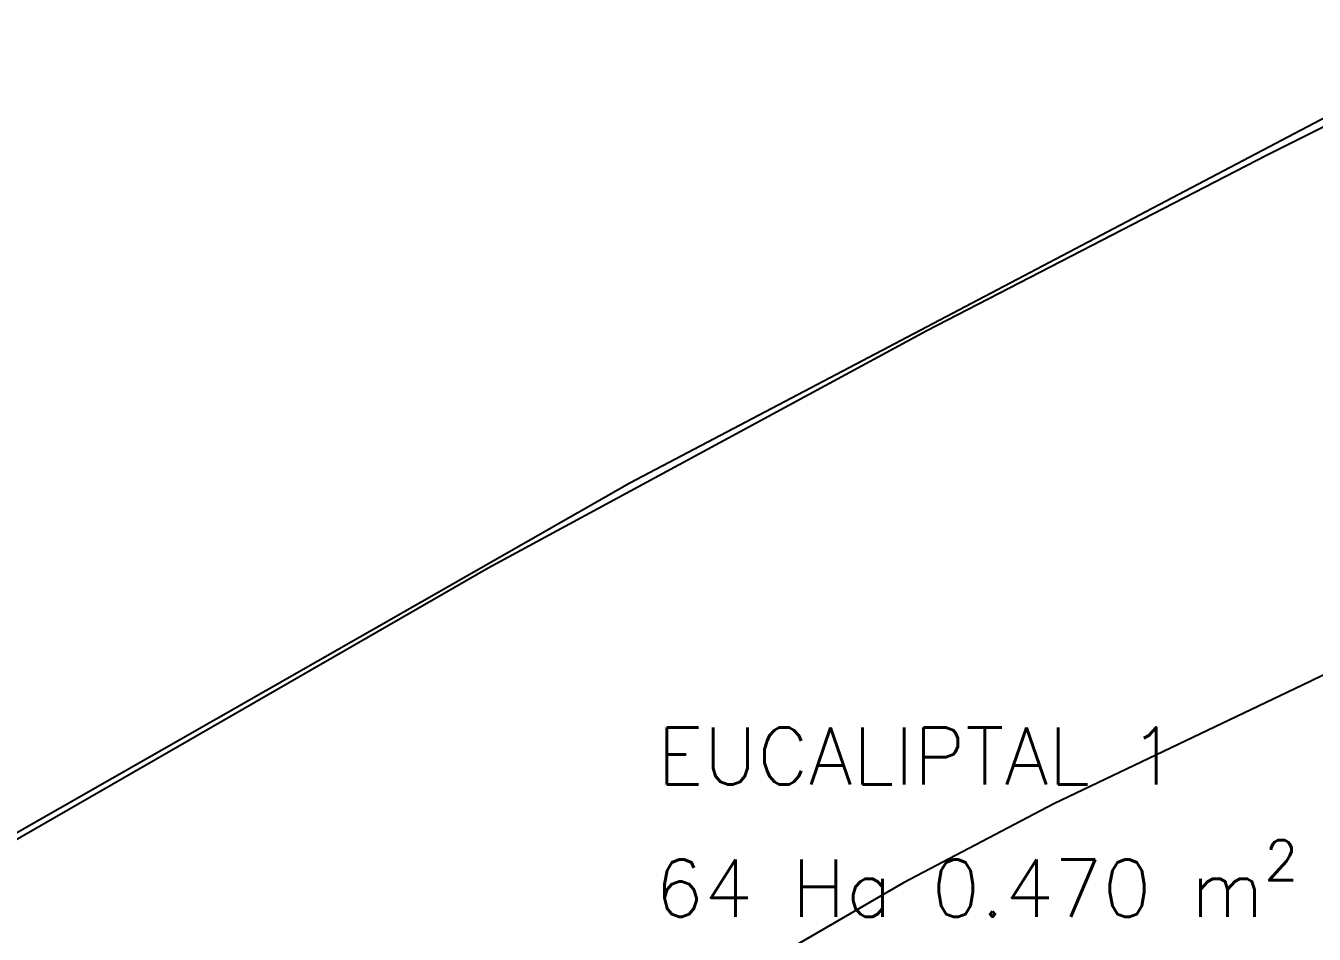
# Model space of a CAD drawing. Header units: inches. Extents: x 653559 to 669309, y 7245317 to 7256454.
# Drawn here: x 656649 to 657439, y 7246593 to 7247150 of the extents above; entities that cross this region are included whole.
import ezdxf

# ---------------------------------------------------------------- set-up
doc = ezdxf.new("R2010")
doc.units = ezdxf.units.IN
doc.header["$MEASUREMENT"] = 0
for name, color, linetype in [('Agricola', 3, 'Continuous'), ('Alambrados', 7, 'Continuous'), ('Caminos', 1, 'Continuous'), ('Nombre Potreros', 252, 'Continuous')]:
    doc.layers.add(name, color=color, linetype=linetype)
doc.styles.add('ROMANS', font='romans.shx', dxfattribs={"height": 150})

msp = doc.modelspace()

# ---------------------------------------------------------------- linework, layer by layer
at = {"layer": 'Agricola', "transparency": 33554613}
msp.add_lwpolyline([(656137.11, 7246094.9), (656654.24, 7246335.4), (656705.04, 7246357.89), (656706.29, 7246361.09), (656707.01, 7246364.45), (656707.19, 7246367.88), (656706.83, 7246371.29), (656705.93, 7246374.61), (656704.51, 7246377.74), (656542.32, 7246597.34), (657019.14, 7246869.31), (657537.35, 7247142.01), (657539.99, 7247145.11), (657542.07, 7247148.62), (657543.51, 7247152.43)], dxfattribs=at)
at = {"layer": 'Alambrados', "transparency": 33554613}
msp.add_lwpolyline([(657615.23, 7247173.46), (657409.28, 7247069.95), (657201.17, 7246962.64), (656932.18, 7246817.01), (656551.61, 7246597.94), (656723.9, 7246366.16)], dxfattribs=at)
at = {"layer": 'Caminos', "transparency": 33554613}
msp.add_lwpolyline([(657950.57, 7246978.71), (657920.88, 7246973.47), (657906.91, 7246972.36), (657870.56, 7246958.23), (657813.72, 7246930.93), (657729.59, 7246889.65), (657680.06, 7246866), (657557.66, 7246806.31), (657431.3, 7246745.35), (657278.92, 7246672.63), (657186.85, 7246624.16), (657100.28, 7246573.99), (656982.8, 7246506.89), (656886.71, 7246453.55), (656729.23, 7246363.6), (656609.63, 7246307.29)], dxfattribs=at)

# ---------------------------------------------------------------- texts
at = {"layer": 'Nombre Potreros', "linetype": 'Continuous', "transparency": 33554613, "char_height": 35, "width": 565.4455, "attachment_point": 1, "style": 'ROMANS'}
for s, insert in [('EUCALIPTAL 1', (657035.67, 7246719.47)), ('\\A1;64 Ha 0.470 m{\\H0.7x;\\S2^ ;}', (657034.38, 7246650.3))]:
    msp.add_mtext(s, dxfattribs=dict(at, insert=insert))

doc.saveas('drawing.dxf')
